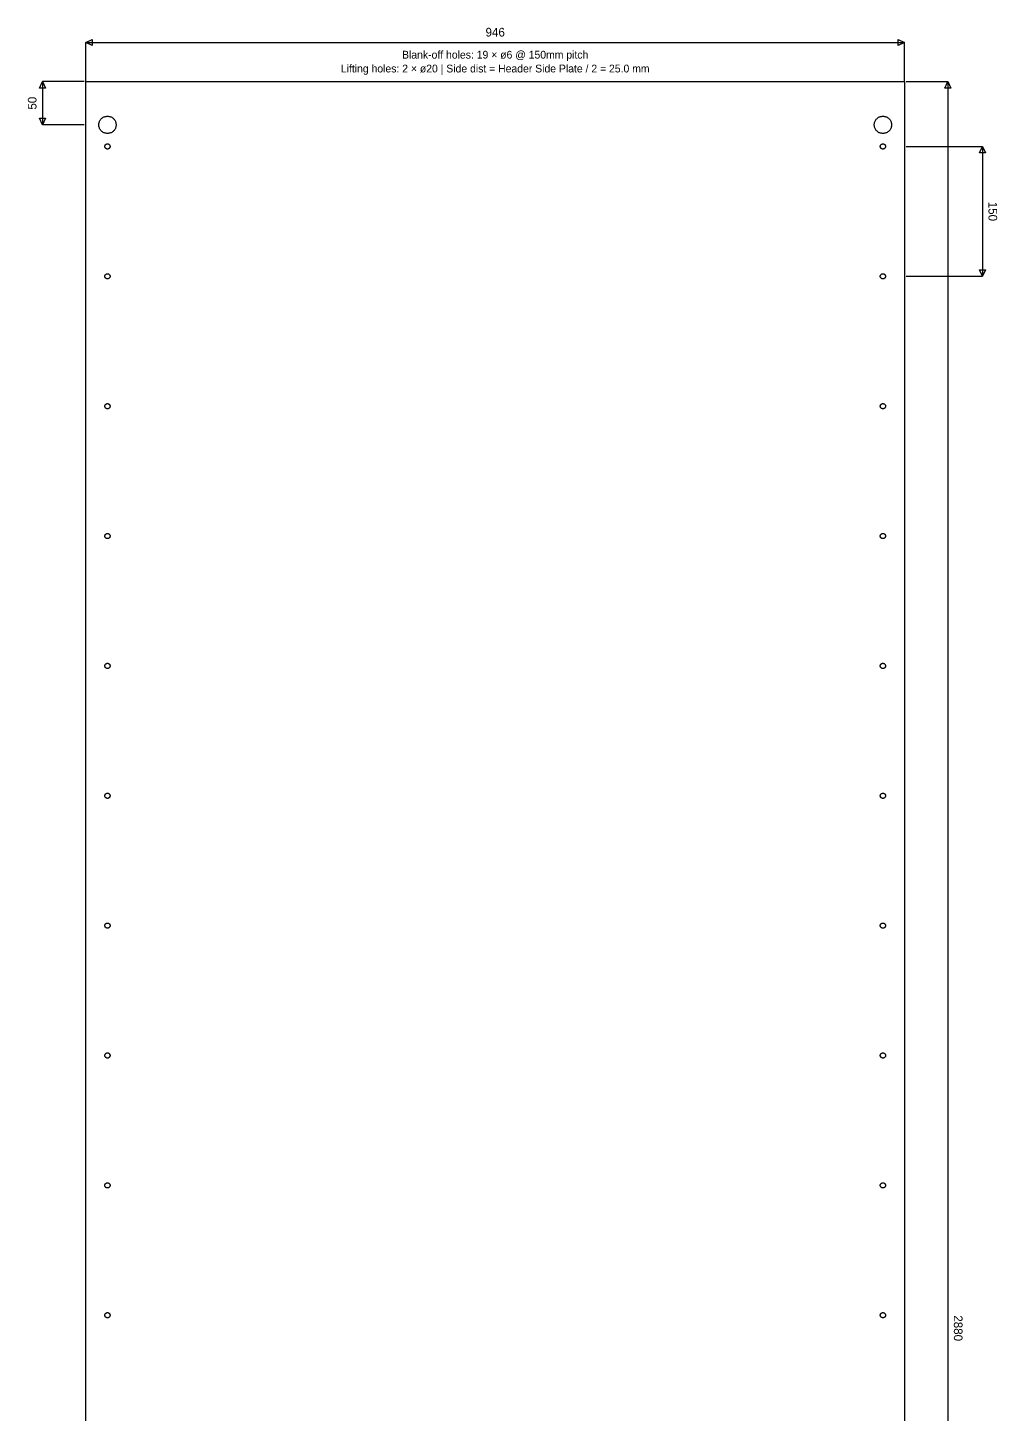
# Model space of a CAD drawing. Header units: millimetres. Extents: x 0 to 2027, y -1000001 to 3262.
# Drawn here: x 53 to 1173, y 1661 to 3262 of the extents above; entities that cross this region are included whole.
import ezdxf
from ezdxf.enums import TextEntityAlignment as Align

# ---------------------------------------------------------------- set-up
doc = ezdxf.new("R2010")
doc.units = ezdxf.units.MM
doc.layers.add('DRAWING', color=7, linetype='Continuous')
doc.layers.add('TEXT', color=7, linetype='Continuous')

msp = doc.modelspace()

# ---------------------------------------------------------------- linework, layer by layer
at = {"layer": 'DRAWING', "linetype": 'CONTINUOUS', "true_color": 0xff6a00}
for p, q in [((120, 3200), (120, 3245)), ((120, 3245), (1066, 3245)), ((1066, 3200), (1066, 3245)), ((118, 3200), (70, 3200)), ((70, 3200), (70, 3150)), ((1068, 3200), (1116, 3200)), ((1116, 3200), (1116, 320)), ((118, 3150), (70, 3150)), ((1068, 3125), (1156, 3125)), ((1156, 3125), (1156, 2975)), ((1068, 2975), (1156, 2975))]:
    msp.add_line(p, q, dxfattribs=at)
at = {"layer": 'DRAWING', "linetype": 'CONTINUOUS', "true_color": 0x111111}
for p, q in [((120, 3200), (1066, 3200)), ((120, 320), (120, 3200)), ((1066, 3200), (1066, 320))]:
    msp.add_line(p, q, dxfattribs=at)
at = {"layer": 'DRAWING', "linetype": 'CONTINUOUS', "true_color": 0xff6a00}
for points in [[(120, 3245), (127.5, 3248.4), (127.5, 3241.6)], [(1066, 3245), (1058.5, 3241.6), (1058.5, 3248.4)], [(70, 3200), (73.4, 3192.5), (66.6, 3192.5)], [(1116, 3200), (1119.4, 3192.5), (1112.6, 3192.5)], [(70, 3150), (66.6, 3157.5), (73.4, 3157.5)], [(1156, 3125), (1159.4, 3117.5), (1152.6, 3117.5)], [(1156, 2975), (1152.6, 2982.5), (1159.4, 2982.5)]]:
    msp.add_lwpolyline(points, close=True, dxfattribs=at)
at = {"layer": 'DRAWING', "linetype": 'CONTINUOUS', "true_color": 0x111111}
for points in [[(155, 3150), (155, 3149.1), (154.8, 3148.3), (154.7, 3147.4), (154.4, 3146.6), (154.1, 3145.8), (153.7, 3145), (153.2, 3144.3), (152.7, 3143.6), (152.1, 3142.9), (151.4, 3142.3), (150.7, 3141.8), (150, 3141.3), (149.2, 3140.9), (148.4, 3140.6), (147.6, 3140.3), (146.7, 3140.2), (145.9, 3140), (145, 3140), (144.1, 3140), (143.3, 3140.2), (142.4, 3140.3), (141.6, 3140.6), (140.8, 3140.9), (140, 3141.3), (139.3, 3141.8), (138.6, 3142.3), (137.9, 3142.9), (137.3, 3143.6), (136.8, 3144.3), (136.3, 3145), (135.9, 3145.8), (135.6, 3146.6), (135.3, 3147.4), (135.2, 3148.3), (135, 3149.1), (135, 3150), (135, 3150.9), (135.2, 3151.7), (135.3, 3152.6), (135.6, 3153.4), (135.9, 3154.2), (136.3, 3155), (136.8, 3155.7), (137.3, 3156.4), (137.9, 3157.1), (138.6, 3157.7), (139.3, 3158.2), (140, 3158.7), (140.8, 3159.1), (141.6, 3159.4), (142.4, 3159.7), (143.3, 3159.8), (144.1, 3160), (145, 3160), (145.9, 3160), (146.7, 3159.8), (147.6, 3159.7), (148.4, 3159.4), (149.2, 3159.1), (150, 3158.7), (150.7, 3158.2), (151.4, 3157.7), (152.1, 3157.1), (152.7, 3156.4), (153.2, 3155.7), (153.7, 3155), (154.1, 3154.2), (154.4, 3153.4), (154.7, 3152.6), (154.8, 3151.7), (155, 3150.9), (155, 3150)], [(1051, 3150), (1051, 3149.1), (1050.8, 3148.3), (1050.7, 3147.4), (1050.4, 3146.6), (1050.1, 3145.8), (1049.7, 3145), (1049.2, 3144.3), (1048.7, 3143.6), (1048.1, 3142.9), (1047.4, 3142.3), (1046.7, 3141.8), (1046, 3141.3), (1045.2, 3140.9), (1044.4, 3140.6), (1043.6, 3140.3), (1042.7, 3140.2), (1041.9, 3140), (1041, 3140), (1040.1, 3140), (1039.3, 3140.2), (1038.4, 3140.3), (1037.6, 3140.6), (1036.8, 3140.9), (1036, 3141.3), (1035.3, 3141.8), (1034.6, 3142.3), (1033.9, 3142.9), (1033.3, 3143.6), (1032.8, 3144.3), (1032.3, 3145), (1031.9, 3145.8), (1031.6, 3146.6), (1031.3, 3147.4), (1031.2, 3148.3), (1031, 3149.1), (1031, 3150), (1031, 3150.9), (1031.2, 3151.7), (1031.3, 3152.6), (1031.6, 3153.4), (1031.9, 3154.2), (1032.3, 3155), (1032.8, 3155.7), (1033.3, 3156.4), (1033.9, 3157.1), (1034.6, 3157.7), (1035.3, 3158.2), (1036, 3158.7), (1036.8, 3159.1), (1037.6, 3159.4), (1038.4, 3159.7), (1039.3, 3159.8), (1040.1, 3160), (1041, 3160), (1041.9, 3160), (1042.7, 3159.8), (1043.6, 3159.7), (1044.4, 3159.4), (1045.2, 3159.1), (1046, 3158.7), (1046.7, 3158.2), (1047.4, 3157.7), (1048.1, 3157.1), (1048.7, 3156.4), (1049.2, 3155.7), (1049.7, 3155), (1050.1, 3154.2), (1050.4, 3153.4), (1050.7, 3152.6), (1050.8, 3151.7), (1051, 3150.9), (1051, 3150)], [(148, 3125), (148, 3124.7), (148, 3124.5), (147.9, 3124.2), (147.8, 3124), (147.7, 3123.7), (147.6, 3123.5), (147.5, 3123.3), (147.3, 3123.1), (147.1, 3122.9), (146.9, 3122.7), (146.7, 3122.5), (146.5, 3122.4), (146.3, 3122.3), (146, 3122.2), (145.8, 3122.1), (145.5, 3122), (145.3, 3122), (145, 3122), (144.7, 3122), (144.5, 3122), (144.2, 3122.1), (144, 3122.2), (143.7, 3122.3), (143.5, 3122.4), (143.3, 3122.5), (143.1, 3122.7), (142.9, 3122.9), (142.7, 3123.1), (142.5, 3123.3), (142.4, 3123.5), (142.3, 3123.7), (142.2, 3124), (142.1, 3124.2), (142, 3124.5), (142, 3124.7), (142, 3125), (142, 3125.3), (142, 3125.5), (142.1, 3125.8), (142.2, 3126), (142.3, 3126.3), (142.4, 3126.5), (142.5, 3126.7), (142.7, 3126.9), (142.9, 3127.1), (143.1, 3127.3), (143.3, 3127.5), (143.5, 3127.6), (143.7, 3127.7), (144, 3127.8), (144.2, 3127.9), (144.5, 3128), (144.7, 3128), (145, 3128), (145.3, 3128), (145.5, 3128), (145.8, 3127.9), (146, 3127.8), (146.3, 3127.7), (146.5, 3127.6), (146.7, 3127.5), (146.9, 3127.3), (147.1, 3127.1), (147.3, 3126.9), (147.5, 3126.7), (147.6, 3126.5), (147.7, 3126.3), (147.8, 3126), (147.9, 3125.8), (148, 3125.5), (148, 3125.3), (148, 3125)], [(1044, 3125), (1044, 3124.7), (1044, 3124.5), (1043.9, 3124.2), (1043.8, 3124), (1043.7, 3123.7), (1043.6, 3123.5), (1043.5, 3123.3), (1043.3, 3123.1), (1043.1, 3122.9), (1042.9, 3122.7), (1042.7, 3122.5), (1042.5, 3122.4), (1042.3, 3122.3), (1042, 3122.2), (1041.8, 3122.1), (1041.5, 3122), (1041.3, 3122), (1041, 3122), (1040.7, 3122), (1040.5, 3122), (1040.2, 3122.1), (1040, 3122.2), (1039.7, 3122.3), (1039.5, 3122.4), (1039.3, 3122.5), (1039.1, 3122.7), (1038.9, 3122.9), (1038.7, 3123.1), (1038.5, 3123.3), (1038.4, 3123.5), (1038.3, 3123.7), (1038.2, 3124), (1038.1, 3124.2), (1038, 3124.5), (1038, 3124.7), (1038, 3125), (1038, 3125.3), (1038, 3125.5), (1038.1, 3125.8), (1038.2, 3126), (1038.3, 3126.3), (1038.4, 3126.5), (1038.5, 3126.7), (1038.7, 3126.9), (1038.9, 3127.1), (1039.1, 3127.3), (1039.3, 3127.5), (1039.5, 3127.6), (1039.7, 3127.7), (1040, 3127.8), (1040.2, 3127.9), (1040.5, 3128), (1040.7, 3128), (1041, 3128), (1041.3, 3128), (1041.5, 3128), (1041.8, 3127.9), (1042, 3127.8), (1042.3, 3127.7), (1042.5, 3127.6), (1042.7, 3127.5), (1042.9, 3127.3), (1043.1, 3127.1), (1043.3, 3126.9), (1043.5, 3126.7), (1043.6, 3126.5), (1043.7, 3126.3), (1043.8, 3126), (1043.9, 3125.8), (1044, 3125.5), (1044, 3125.3), (1044, 3125)], [(148, 2975), (148, 2974.7), (148, 2974.5), (147.9, 2974.2), (147.8, 2974), (147.7, 2973.7), (147.6, 2973.5), (147.5, 2973.3), (147.3, 2973.1), (147.1, 2972.9), (146.9, 2972.7), (146.7, 2972.5), (146.5, 2972.4), (146.3, 2972.3), (146, 2972.2), (145.8, 2972.1), (145.5, 2972), (145.3, 2972), (145, 2972), (144.7, 2972), (144.5, 2972), (144.2, 2972.1), (144, 2972.2), (143.7, 2972.3), (143.5, 2972.4), (143.3, 2972.5), (143.1, 2972.7), (142.9, 2972.9), (142.7, 2973.1), (142.5, 2973.3), (142.4, 2973.5), (142.3, 2973.7), (142.2, 2974), (142.1, 2974.2), (142, 2974.5), (142, 2974.7), (142, 2975), (142, 2975.3), (142, 2975.5), (142.1, 2975.8), (142.2, 2976), (142.3, 2976.3), (142.4, 2976.5), (142.5, 2976.7), (142.7, 2976.9), (142.9, 2977.1), (143.1, 2977.3), (143.3, 2977.5), (143.5, 2977.6), (143.7, 2977.7), (144, 2977.8), (144.2, 2977.9), (144.5, 2978), (144.7, 2978), (145, 2978), (145.3, 2978), (145.5, 2978), (145.8, 2977.9), (146, 2977.8), (146.3, 2977.7), (146.5, 2977.6), (146.7, 2977.5), (146.9, 2977.3), (147.1, 2977.1), (147.3, 2976.9), (147.5, 2976.7), (147.6, 2976.5), (147.7, 2976.3), (147.8, 2976), (147.9, 2975.8), (148, 2975.5), (148, 2975.3), (148, 2975)], [(1044, 2975), (1044, 2974.7), (1044, 2974.5), (1043.9, 2974.2), (1043.8, 2974), (1043.7, 2973.7), (1043.6, 2973.5), (1043.5, 2973.3), (1043.3, 2973.1), (1043.1, 2972.9), (1042.9, 2972.7), (1042.7, 2972.5), (1042.5, 2972.4), (1042.3, 2972.3), (1042, 2972.2), (1041.8, 2972.1), (1041.5, 2972), (1041.3, 2972), (1041, 2972), (1040.7, 2972), (1040.5, 2972), (1040.2, 2972.1), (1040, 2972.2), (1039.7, 2972.3), (1039.5, 2972.4), (1039.3, 2972.5), (1039.1, 2972.7), (1038.9, 2972.9), (1038.7, 2973.1), (1038.5, 2973.3), (1038.4, 2973.5), (1038.3, 2973.7), (1038.2, 2974), (1038.1, 2974.2), (1038, 2974.5), (1038, 2974.7), (1038, 2975), (1038, 2975.3), (1038, 2975.5), (1038.1, 2975.8), (1038.2, 2976), (1038.3, 2976.3), (1038.4, 2976.5), (1038.5, 2976.7), (1038.7, 2976.9), (1038.9, 2977.1), (1039.1, 2977.3), (1039.3, 2977.5), (1039.5, 2977.6), (1039.7, 2977.7), (1040, 2977.8), (1040.2, 2977.9), (1040.5, 2978), (1040.7, 2978), (1041, 2978), (1041.3, 2978), (1041.5, 2978), (1041.8, 2977.9), (1042, 2977.8), (1042.3, 2977.7), (1042.5, 2977.6), (1042.7, 2977.5), (1042.9, 2977.3), (1043.1, 2977.1), (1043.3, 2976.9), (1043.5, 2976.7), (1043.6, 2976.5), (1043.7, 2976.3), (1043.8, 2976), (1043.9, 2975.8), (1044, 2975.5), (1044, 2975.3), (1044, 2975)], [(148, 2825), (148, 2824.7), (148, 2824.5), (147.9, 2824.2), (147.8, 2824), (147.7, 2823.7), (147.6, 2823.5), (147.5, 2823.3), (147.3, 2823.1), (147.1, 2822.9), (146.9, 2822.7), (146.7, 2822.5), (146.5, 2822.4), (146.3, 2822.3), (146, 2822.2), (145.8, 2822.1), (145.5, 2822), (145.3, 2822), (145, 2822), (144.7, 2822), (144.5, 2822), (144.2, 2822.1), (144, 2822.2), (143.7, 2822.3), (143.5, 2822.4), (143.3, 2822.5), (143.1, 2822.7), (142.9, 2822.9), (142.7, 2823.1), (142.5, 2823.3), (142.4, 2823.5), (142.3, 2823.7), (142.2, 2824), (142.1, 2824.2), (142, 2824.5), (142, 2824.7), (142, 2825), (142, 2825.3), (142, 2825.5), (142.1, 2825.8), (142.2, 2826), (142.3, 2826.3), (142.4, 2826.5), (142.5, 2826.7), (142.7, 2826.9), (142.9, 2827.1), (143.1, 2827.3), (143.3, 2827.5), (143.5, 2827.6), (143.7, 2827.7), (144, 2827.8), (144.2, 2827.9), (144.5, 2828), (144.7, 2828), (145, 2828), (145.3, 2828), (145.5, 2828), (145.8, 2827.9), (146, 2827.8), (146.3, 2827.7), (146.5, 2827.6), (146.7, 2827.5), (146.9, 2827.3), (147.1, 2827.1), (147.3, 2826.9), (147.5, 2826.7), (147.6, 2826.5), (147.7, 2826.3), (147.8, 2826), (147.9, 2825.8), (148, 2825.5), (148, 2825.3), (148, 2825)], [(1044, 2825), (1044, 2824.7), (1044, 2824.5), (1043.9, 2824.2), (1043.8, 2824), (1043.7, 2823.7), (1043.6, 2823.5), (1043.5, 2823.3), (1043.3, 2823.1), (1043.1, 2822.9), (1042.9, 2822.7), (1042.7, 2822.5), (1042.5, 2822.4), (1042.3, 2822.3), (1042, 2822.2), (1041.8, 2822.1), (1041.5, 2822), (1041.3, 2822), (1041, 2822), (1040.7, 2822), (1040.5, 2822), (1040.2, 2822.1), (1040, 2822.2), (1039.7, 2822.3), (1039.5, 2822.4), (1039.3, 2822.5), (1039.1, 2822.7), (1038.9, 2822.9), (1038.7, 2823.1), (1038.5, 2823.3), (1038.4, 2823.5), (1038.3, 2823.7), (1038.2, 2824), (1038.1, 2824.2), (1038, 2824.5), (1038, 2824.7), (1038, 2825), (1038, 2825.3), (1038, 2825.5), (1038.1, 2825.8), (1038.2, 2826), (1038.3, 2826.3), (1038.4, 2826.5), (1038.5, 2826.7), (1038.7, 2826.9), (1038.9, 2827.1), (1039.1, 2827.3), (1039.3, 2827.5), (1039.5, 2827.6), (1039.7, 2827.7), (1040, 2827.8), (1040.2, 2827.9), (1040.5, 2828), (1040.7, 2828), (1041, 2828), (1041.3, 2828), (1041.5, 2828), (1041.8, 2827.9), (1042, 2827.8), (1042.3, 2827.7), (1042.5, 2827.6), (1042.7, 2827.5), (1042.9, 2827.3), (1043.1, 2827.1), (1043.3, 2826.9), (1043.5, 2826.7), (1043.6, 2826.5), (1043.7, 2826.3), (1043.8, 2826), (1043.9, 2825.8), (1044, 2825.5), (1044, 2825.3), (1044, 2825)], [(148, 2675), (148, 2674.7), (148, 2674.5), (147.9, 2674.2), (147.8, 2674), (147.7, 2673.7), (147.6, 2673.5), (147.5, 2673.3), (147.3, 2673.1), (147.1, 2672.9), (146.9, 2672.7), (146.7, 2672.5), (146.5, 2672.4), (146.3, 2672.3), (146, 2672.2), (145.8, 2672.1), (145.5, 2672), (145.3, 2672), (145, 2672), (144.7, 2672), (144.5, 2672), (144.2, 2672.1), (144, 2672.2), (143.7, 2672.3), (143.5, 2672.4), (143.3, 2672.5), (143.1, 2672.7), (142.9, 2672.9), (142.7, 2673.1), (142.5, 2673.3), (142.4, 2673.5), (142.3, 2673.7), (142.2, 2674), (142.1, 2674.2), (142, 2674.5), (142, 2674.7), (142, 2675), (142, 2675.3), (142, 2675.5), (142.1, 2675.8), (142.2, 2676), (142.3, 2676.3), (142.4, 2676.5), (142.5, 2676.7), (142.7, 2676.9), (142.9, 2677.1), (143.1, 2677.3), (143.3, 2677.5), (143.5, 2677.6), (143.7, 2677.7), (144, 2677.8), (144.2, 2677.9), (144.5, 2678), (144.7, 2678), (145, 2678), (145.3, 2678), (145.5, 2678), (145.8, 2677.9), (146, 2677.8), (146.3, 2677.7), (146.5, 2677.6), (146.7, 2677.5), (146.9, 2677.3), (147.1, 2677.1), (147.3, 2676.9), (147.5, 2676.7), (147.6, 2676.5), (147.7, 2676.3), (147.8, 2676), (147.9, 2675.8), (148, 2675.5), (148, 2675.3), (148, 2675)], [(1044, 2675), (1044, 2674.7), (1044, 2674.5), (1043.9, 2674.2), (1043.8, 2674), (1043.7, 2673.7), (1043.6, 2673.5), (1043.5, 2673.3), (1043.3, 2673.1), (1043.1, 2672.9), (1042.9, 2672.7), (1042.7, 2672.5), (1042.5, 2672.4), (1042.3, 2672.3), (1042, 2672.2), (1041.8, 2672.1), (1041.5, 2672), (1041.3, 2672), (1041, 2672), (1040.7, 2672), (1040.5, 2672), (1040.2, 2672.1), (1040, 2672.2), (1039.7, 2672.3), (1039.5, 2672.4), (1039.3, 2672.5), (1039.1, 2672.7), (1038.9, 2672.9), (1038.7, 2673.1), (1038.5, 2673.3), (1038.4, 2673.5), (1038.3, 2673.7), (1038.2, 2674), (1038.1, 2674.2), (1038, 2674.5), (1038, 2674.7), (1038, 2675), (1038, 2675.3), (1038, 2675.5), (1038.1, 2675.8), (1038.2, 2676), (1038.3, 2676.3), (1038.4, 2676.5), (1038.5, 2676.7), (1038.7, 2676.9), (1038.9, 2677.1), (1039.1, 2677.3), (1039.3, 2677.5), (1039.5, 2677.6), (1039.7, 2677.7), (1040, 2677.8), (1040.2, 2677.9), (1040.5, 2678), (1040.7, 2678), (1041, 2678), (1041.3, 2678), (1041.5, 2678), (1041.8, 2677.9), (1042, 2677.8), (1042.3, 2677.7), (1042.5, 2677.6), (1042.7, 2677.5), (1042.9, 2677.3), (1043.1, 2677.1), (1043.3, 2676.9), (1043.5, 2676.7), (1043.6, 2676.5), (1043.7, 2676.3), (1043.8, 2676), (1043.9, 2675.8), (1044, 2675.5), (1044, 2675.3), (1044, 2675)], [(148, 2525), (148, 2524.7), (148, 2524.5), (147.9, 2524.2), (147.8, 2524), (147.7, 2523.7), (147.6, 2523.5), (147.5, 2523.3), (147.3, 2523.1), (147.1, 2522.9), (146.9, 2522.7), (146.7, 2522.5), (146.5, 2522.4), (146.3, 2522.3), (146, 2522.2), (145.8, 2522.1), (145.5, 2522), (145.3, 2522), (145, 2522), (144.7, 2522), (144.5, 2522), (144.2, 2522.1), (144, 2522.2), (143.7, 2522.3), (143.5, 2522.4), (143.3, 2522.5), (143.1, 2522.7), (142.9, 2522.9), (142.7, 2523.1), (142.5, 2523.3), (142.4, 2523.5), (142.3, 2523.7), (142.2, 2524), (142.1, 2524.2), (142, 2524.5), (142, 2524.7), (142, 2525), (142, 2525.3), (142, 2525.5), (142.1, 2525.8), (142.2, 2526), (142.3, 2526.3), (142.4, 2526.5), (142.5, 2526.7), (142.7, 2526.9), (142.9, 2527.1), (143.1, 2527.3), (143.3, 2527.5), (143.5, 2527.6), (143.7, 2527.7), (144, 2527.8), (144.2, 2527.9), (144.5, 2528), (144.7, 2528), (145, 2528), (145.3, 2528), (145.5, 2528), (145.8, 2527.9), (146, 2527.8), (146.3, 2527.7), (146.5, 2527.6), (146.7, 2527.5), (146.9, 2527.3), (147.1, 2527.1), (147.3, 2526.9), (147.5, 2526.7), (147.6, 2526.5), (147.7, 2526.3), (147.8, 2526), (147.9, 2525.8), (148, 2525.5), (148, 2525.3), (148, 2525)], [(1044, 2525), (1044, 2524.7), (1044, 2524.5), (1043.9, 2524.2), (1043.8, 2524), (1043.7, 2523.7), (1043.6, 2523.5), (1043.5, 2523.3), (1043.3, 2523.1), (1043.1, 2522.9), (1042.9, 2522.7), (1042.7, 2522.5), (1042.5, 2522.4), (1042.3, 2522.3), (1042, 2522.2), (1041.8, 2522.1), (1041.5, 2522), (1041.3, 2522), (1041, 2522), (1040.7, 2522), (1040.5, 2522), (1040.2, 2522.1), (1040, 2522.2), (1039.7, 2522.3), (1039.5, 2522.4), (1039.3, 2522.5), (1039.1, 2522.7), (1038.9, 2522.9), (1038.7, 2523.1), (1038.5, 2523.3), (1038.4, 2523.5), (1038.3, 2523.7), (1038.2, 2524), (1038.1, 2524.2), (1038, 2524.5), (1038, 2524.7), (1038, 2525), (1038, 2525.3), (1038, 2525.5), (1038.1, 2525.8), (1038.2, 2526), (1038.3, 2526.3), (1038.4, 2526.5), (1038.5, 2526.7), (1038.7, 2526.9), (1038.9, 2527.1), (1039.1, 2527.3), (1039.3, 2527.5), (1039.5, 2527.6), (1039.7, 2527.7), (1040, 2527.8), (1040.2, 2527.9), (1040.5, 2528), (1040.7, 2528), (1041, 2528), (1041.3, 2528), (1041.5, 2528), (1041.8, 2527.9), (1042, 2527.8), (1042.3, 2527.7), (1042.5, 2527.6), (1042.7, 2527.5), (1042.9, 2527.3), (1043.1, 2527.1), (1043.3, 2526.9), (1043.5, 2526.7), (1043.6, 2526.5), (1043.7, 2526.3), (1043.8, 2526), (1043.9, 2525.8), (1044, 2525.5), (1044, 2525.3), (1044, 2525)], [(148, 2375), (148, 2374.7), (148, 2374.5), (147.9, 2374.2), (147.8, 2374), (147.7, 2373.7), (147.6, 2373.5), (147.5, 2373.3), (147.3, 2373.1), (147.1, 2372.9), (146.9, 2372.7), (146.7, 2372.5), (146.5, 2372.4), (146.3, 2372.3), (146, 2372.2), (145.8, 2372.1), (145.5, 2372), (145.3, 2372), (145, 2372), (144.7, 2372), (144.5, 2372), (144.2, 2372.1), (144, 2372.2), (143.7, 2372.3), (143.5, 2372.4), (143.3, 2372.5), (143.1, 2372.7), (142.9, 2372.9), (142.7, 2373.1), (142.5, 2373.3), (142.4, 2373.5), (142.3, 2373.7), (142.2, 2374), (142.1, 2374.2), (142, 2374.5), (142, 2374.7), (142, 2375), (142, 2375.3), (142, 2375.5), (142.1, 2375.8), (142.2, 2376), (142.3, 2376.3), (142.4, 2376.5), (142.5, 2376.7), (142.7, 2376.9), (142.9, 2377.1), (143.1, 2377.3), (143.3, 2377.5), (143.5, 2377.6), (143.7, 2377.7), (144, 2377.8), (144.2, 2377.9), (144.5, 2378), (144.7, 2378), (145, 2378), (145.3, 2378), (145.5, 2378), (145.8, 2377.9), (146, 2377.8), (146.3, 2377.7), (146.5, 2377.6), (146.7, 2377.5), (146.9, 2377.3), (147.1, 2377.1), (147.3, 2376.9), (147.5, 2376.7), (147.6, 2376.5), (147.7, 2376.3), (147.8, 2376), (147.9, 2375.8), (148, 2375.5), (148, 2375.3), (148, 2375)], [(1044, 2375), (1044, 2374.7), (1044, 2374.5), (1043.9, 2374.2), (1043.8, 2374), (1043.7, 2373.7), (1043.6, 2373.5), (1043.5, 2373.3), (1043.3, 2373.1), (1043.1, 2372.9), (1042.9, 2372.7), (1042.7, 2372.5), (1042.5, 2372.4), (1042.3, 2372.3), (1042, 2372.2), (1041.8, 2372.1), (1041.5, 2372), (1041.3, 2372), (1041, 2372), (1040.7, 2372), (1040.5, 2372), (1040.2, 2372.1), (1040, 2372.2), (1039.7, 2372.3), (1039.5, 2372.4), (1039.3, 2372.5), (1039.1, 2372.7), (1038.9, 2372.9), (1038.7, 2373.1), (1038.5, 2373.3), (1038.4, 2373.5), (1038.3, 2373.7), (1038.2, 2374), (1038.1, 2374.2), (1038, 2374.5), (1038, 2374.7), (1038, 2375), (1038, 2375.3), (1038, 2375.5), (1038.1, 2375.8), (1038.2, 2376), (1038.3, 2376.3), (1038.4, 2376.5), (1038.5, 2376.7), (1038.7, 2376.9), (1038.9, 2377.1), (1039.1, 2377.3), (1039.3, 2377.5), (1039.5, 2377.6), (1039.7, 2377.7), (1040, 2377.8), (1040.2, 2377.9), (1040.5, 2378), (1040.7, 2378), (1041, 2378), (1041.3, 2378), (1041.5, 2378), (1041.8, 2377.9), (1042, 2377.8), (1042.3, 2377.7), (1042.5, 2377.6), (1042.7, 2377.5), (1042.9, 2377.3), (1043.1, 2377.1), (1043.3, 2376.9), (1043.5, 2376.7), (1043.6, 2376.5), (1043.7, 2376.3), (1043.8, 2376), (1043.9, 2375.8), (1044, 2375.5), (1044, 2375.3), (1044, 2375)], [(148, 2225), (148, 2224.7), (148, 2224.5), (147.9, 2224.2), (147.8, 2224), (147.7, 2223.7), (147.6, 2223.5), (147.5, 2223.3), (147.3, 2223.1), (147.1, 2222.9), (146.9, 2222.7), (146.7, 2222.5), (146.5, 2222.4), (146.3, 2222.3), (146, 2222.2), (145.8, 2222.1), (145.5, 2222), (145.3, 2222), (145, 2222), (144.7, 2222), (144.5, 2222), (144.2, 2222.1), (144, 2222.2), (143.7, 2222.3), (143.5, 2222.4), (143.3, 2222.5), (143.1, 2222.7), (142.9, 2222.9), (142.7, 2223.1), (142.5, 2223.3), (142.4, 2223.5), (142.3, 2223.7), (142.2, 2224), (142.1, 2224.2), (142, 2224.5), (142, 2224.7), (142, 2225), (142, 2225.3), (142, 2225.5), (142.1, 2225.8), (142.2, 2226), (142.3, 2226.3), (142.4, 2226.5), (142.5, 2226.7), (142.7, 2226.9), (142.9, 2227.1), (143.1, 2227.3), (143.3, 2227.5), (143.5, 2227.6), (143.7, 2227.7), (144, 2227.8), (144.2, 2227.9), (144.5, 2228), (144.7, 2228), (145, 2228), (145.3, 2228), (145.5, 2228), (145.8, 2227.9), (146, 2227.8), (146.3, 2227.7), (146.5, 2227.6), (146.7, 2227.5), (146.9, 2227.3), (147.1, 2227.1), (147.3, 2226.9), (147.5, 2226.7), (147.6, 2226.5), (147.7, 2226.3), (147.8, 2226), (147.9, 2225.8), (148, 2225.5), (148, 2225.3), (148, 2225)], [(1044, 2225), (1044, 2224.7), (1044, 2224.5), (1043.9, 2224.2), (1043.8, 2224), (1043.7, 2223.7), (1043.6, 2223.5), (1043.5, 2223.3), (1043.3, 2223.1), (1043.1, 2222.9), (1042.9, 2222.7), (1042.7, 2222.5), (1042.5, 2222.4), (1042.3, 2222.3), (1042, 2222.2), (1041.8, 2222.1), (1041.5, 2222), (1041.3, 2222), (1041, 2222), (1040.7, 2222), (1040.5, 2222), (1040.2, 2222.1), (1040, 2222.2), (1039.7, 2222.3), (1039.5, 2222.4), (1039.3, 2222.5), (1039.1, 2222.7), (1038.9, 2222.9), (1038.7, 2223.1), (1038.5, 2223.3), (1038.4, 2223.5), (1038.3, 2223.7), (1038.2, 2224), (1038.1, 2224.2), (1038, 2224.5), (1038, 2224.7), (1038, 2225), (1038, 2225.3), (1038, 2225.5), (1038.1, 2225.8), (1038.2, 2226), (1038.3, 2226.3), (1038.4, 2226.5), (1038.5, 2226.7), (1038.7, 2226.9), (1038.9, 2227.1), (1039.1, 2227.3), (1039.3, 2227.5), (1039.5, 2227.6), (1039.7, 2227.7), (1040, 2227.8), (1040.2, 2227.9), (1040.5, 2228), (1040.7, 2228), (1041, 2228), (1041.3, 2228), (1041.5, 2228), (1041.8, 2227.9), (1042, 2227.8), (1042.3, 2227.7), (1042.5, 2227.6), (1042.7, 2227.5), (1042.9, 2227.3), (1043.1, 2227.1), (1043.3, 2226.9), (1043.5, 2226.7), (1043.6, 2226.5), (1043.7, 2226.3), (1043.8, 2226), (1043.9, 2225.8), (1044, 2225.5), (1044, 2225.3), (1044, 2225)], [(148, 2075), (148, 2074.7), (148, 2074.5), (147.9, 2074.2), (147.8, 2074), (147.7, 2073.7), (147.6, 2073.5), (147.5, 2073.3), (147.3, 2073.1), (147.1, 2072.9), (146.9, 2072.7), (146.7, 2072.5), (146.5, 2072.4), (146.3, 2072.3), (146, 2072.2), (145.8, 2072.1), (145.5, 2072), (145.3, 2072), (145, 2072), (144.7, 2072), (144.5, 2072), (144.2, 2072.1), (144, 2072.2), (143.7, 2072.3), (143.5, 2072.4), (143.3, 2072.5), (143.1, 2072.7), (142.9, 2072.9), (142.7, 2073.1), (142.5, 2073.3), (142.4, 2073.5), (142.3, 2073.7), (142.2, 2074), (142.1, 2074.2), (142, 2074.5), (142, 2074.7), (142, 2075), (142, 2075.3), (142, 2075.5), (142.1, 2075.8), (142.2, 2076), (142.3, 2076.3), (142.4, 2076.5), (142.5, 2076.7), (142.7, 2076.9), (142.9, 2077.1), (143.1, 2077.3), (143.3, 2077.5), (143.5, 2077.6), (143.7, 2077.7), (144, 2077.8), (144.2, 2077.9), (144.5, 2078), (144.7, 2078), (145, 2078), (145.3, 2078), (145.5, 2078), (145.8, 2077.9), (146, 2077.8), (146.3, 2077.7), (146.5, 2077.6), (146.7, 2077.5), (146.9, 2077.3), (147.1, 2077.1), (147.3, 2076.9), (147.5, 2076.7), (147.6, 2076.5), (147.7, 2076.3), (147.8, 2076), (147.9, 2075.8), (148, 2075.5), (148, 2075.3), (148, 2075)], [(1044, 2075), (1044, 2074.7), (1044, 2074.5), (1043.9, 2074.2), (1043.8, 2074), (1043.7, 2073.7), (1043.6, 2073.5), (1043.5, 2073.3), (1043.3, 2073.1), (1043.1, 2072.9), (1042.9, 2072.7), (1042.7, 2072.5), (1042.5, 2072.4), (1042.3, 2072.3), (1042, 2072.2), (1041.8, 2072.1), (1041.5, 2072), (1041.3, 2072), (1041, 2072), (1040.7, 2072), (1040.5, 2072), (1040.2, 2072.1), (1040, 2072.2), (1039.7, 2072.3), (1039.5, 2072.4), (1039.3, 2072.5), (1039.1, 2072.7), (1038.9, 2072.9), (1038.7, 2073.1), (1038.5, 2073.3), (1038.4, 2073.5), (1038.3, 2073.7), (1038.2, 2074), (1038.1, 2074.2), (1038, 2074.5), (1038, 2074.7), (1038, 2075), (1038, 2075.3), (1038, 2075.5), (1038.1, 2075.8), (1038.2, 2076), (1038.3, 2076.3), (1038.4, 2076.5), (1038.5, 2076.7), (1038.7, 2076.9), (1038.9, 2077.1), (1039.1, 2077.3), (1039.3, 2077.5), (1039.5, 2077.6), (1039.7, 2077.7), (1040, 2077.8), (1040.2, 2077.9), (1040.5, 2078), (1040.7, 2078), (1041, 2078), (1041.3, 2078), (1041.5, 2078), (1041.8, 2077.9), (1042, 2077.8), (1042.3, 2077.7), (1042.5, 2077.6), (1042.7, 2077.5), (1042.9, 2077.3), (1043.1, 2077.1), (1043.3, 2076.9), (1043.5, 2076.7), (1043.6, 2076.5), (1043.7, 2076.3), (1043.8, 2076), (1043.9, 2075.8), (1044, 2075.5), (1044, 2075.3), (1044, 2075)], [(148, 1925), (148, 1924.7), (148, 1924.5), (147.9, 1924.2), (147.8, 1924), (147.7, 1923.7), (147.6, 1923.5), (147.5, 1923.3), (147.3, 1923.1), (147.1, 1922.9), (146.9, 1922.7), (146.7, 1922.5), (146.5, 1922.4), (146.3, 1922.3), (146, 1922.2), (145.8, 1922.1), (145.5, 1922), (145.3, 1922), (145, 1922), (144.7, 1922), (144.5, 1922), (144.2, 1922.1), (144, 1922.2), (143.7, 1922.3), (143.5, 1922.4), (143.3, 1922.5), (143.1, 1922.7), (142.9, 1922.9), (142.7, 1923.1), (142.5, 1923.3), (142.4, 1923.5), (142.3, 1923.7), (142.2, 1924), (142.1, 1924.2), (142, 1924.5), (142, 1924.7), (142, 1925), (142, 1925.3), (142, 1925.5), (142.1, 1925.8), (142.2, 1926), (142.3, 1926.3), (142.4, 1926.5), (142.5, 1926.7), (142.7, 1926.9), (142.9, 1927.1), (143.1, 1927.3), (143.3, 1927.5), (143.5, 1927.6), (143.7, 1927.7), (144, 1927.8), (144.2, 1927.9), (144.5, 1928), (144.7, 1928), (145, 1928), (145.3, 1928), (145.5, 1928), (145.8, 1927.9), (146, 1927.8), (146.3, 1927.7), (146.5, 1927.6), (146.7, 1927.5), (146.9, 1927.3), (147.1, 1927.1), (147.3, 1926.9), (147.5, 1926.7), (147.6, 1926.5), (147.7, 1926.3), (147.8, 1926), (147.9, 1925.8), (148, 1925.5), (148, 1925.3), (148, 1925)], [(1044, 1925), (1044, 1924.7), (1044, 1924.5), (1043.9, 1924.2), (1043.8, 1924), (1043.7, 1923.7), (1043.6, 1923.5), (1043.5, 1923.3), (1043.3, 1923.1), (1043.1, 1922.9), (1042.9, 1922.7), (1042.7, 1922.5), (1042.5, 1922.4), (1042.3, 1922.3), (1042, 1922.2), (1041.8, 1922.1), (1041.5, 1922), (1041.3, 1922), (1041, 1922), (1040.7, 1922), (1040.5, 1922), (1040.2, 1922.1), (1040, 1922.2), (1039.7, 1922.3), (1039.5, 1922.4), (1039.3, 1922.5), (1039.1, 1922.7), (1038.9, 1922.9), (1038.7, 1923.1), (1038.5, 1923.3), (1038.4, 1923.5), (1038.3, 1923.7), (1038.2, 1924), (1038.1, 1924.2), (1038, 1924.5), (1038, 1924.7), (1038, 1925), (1038, 1925.3), (1038, 1925.5), (1038.1, 1925.8), (1038.2, 1926), (1038.3, 1926.3), (1038.4, 1926.5), (1038.5, 1926.7), (1038.7, 1926.9), (1038.9, 1927.1), (1039.1, 1927.3), (1039.3, 1927.5), (1039.5, 1927.6), (1039.7, 1927.7), (1040, 1927.8), (1040.2, 1927.9), (1040.5, 1928), (1040.7, 1928), (1041, 1928), (1041.3, 1928), (1041.5, 1928), (1041.8, 1927.9), (1042, 1927.8), (1042.3, 1927.7), (1042.5, 1927.6), (1042.7, 1927.5), (1042.9, 1927.3), (1043.1, 1927.1), (1043.3, 1926.9), (1043.5, 1926.7), (1043.6, 1926.5), (1043.7, 1926.3), (1043.8, 1926), (1043.9, 1925.8), (1044, 1925.5), (1044, 1925.3), (1044, 1925)], [(148, 1775), (148, 1774.7), (148, 1774.5), (147.9, 1774.2), (147.8, 1774), (147.7, 1773.7), (147.6, 1773.5), (147.5, 1773.3), (147.3, 1773.1), (147.1, 1772.9), (146.9, 1772.7), (146.7, 1772.5), (146.5, 1772.4), (146.3, 1772.3), (146, 1772.2), (145.8, 1772.1), (145.5, 1772), (145.3, 1772), (145, 1772), (144.7, 1772), (144.5, 1772), (144.2, 1772.1), (144, 1772.2), (143.7, 1772.3), (143.5, 1772.4), (143.3, 1772.5), (143.1, 1772.7), (142.9, 1772.9), (142.7, 1773.1), (142.5, 1773.3), (142.4, 1773.5), (142.3, 1773.7), (142.2, 1774), (142.1, 1774.2), (142, 1774.5), (142, 1774.7), (142, 1775), (142, 1775.3), (142, 1775.5), (142.1, 1775.8), (142.2, 1776), (142.3, 1776.3), (142.4, 1776.5), (142.5, 1776.7), (142.7, 1776.9), (142.9, 1777.1), (143.1, 1777.3), (143.3, 1777.5), (143.5, 1777.6), (143.7, 1777.7), (144, 1777.8), (144.2, 1777.9), (144.5, 1778), (144.7, 1778), (145, 1778), (145.3, 1778), (145.5, 1778), (145.8, 1777.9), (146, 1777.8), (146.3, 1777.7), (146.5, 1777.6), (146.7, 1777.5), (146.9, 1777.3), (147.1, 1777.1), (147.3, 1776.9), (147.5, 1776.7), (147.6, 1776.5), (147.7, 1776.3), (147.8, 1776), (147.9, 1775.8), (148, 1775.5), (148, 1775.3), (148, 1775)], [(1044, 1775), (1044, 1774.7), (1044, 1774.5), (1043.9, 1774.2), (1043.8, 1774), (1043.7, 1773.7), (1043.6, 1773.5), (1043.5, 1773.3), (1043.3, 1773.1), (1043.1, 1772.9), (1042.9, 1772.7), (1042.7, 1772.5), (1042.5, 1772.4), (1042.3, 1772.3), (1042, 1772.2), (1041.8, 1772.1), (1041.5, 1772), (1041.3, 1772), (1041, 1772), (1040.7, 1772), (1040.5, 1772), (1040.2, 1772.1), (1040, 1772.2), (1039.7, 1772.3), (1039.5, 1772.4), (1039.3, 1772.5), (1039.1, 1772.7), (1038.9, 1772.9), (1038.7, 1773.1), (1038.5, 1773.3), (1038.4, 1773.5), (1038.3, 1773.7), (1038.2, 1774), (1038.1, 1774.2), (1038, 1774.5), (1038, 1774.7), (1038, 1775), (1038, 1775.3), (1038, 1775.5), (1038.1, 1775.8), (1038.2, 1776), (1038.3, 1776.3), (1038.4, 1776.5), (1038.5, 1776.7), (1038.7, 1776.9), (1038.9, 1777.1), (1039.1, 1777.3), (1039.3, 1777.5), (1039.5, 1777.6), (1039.7, 1777.7), (1040, 1777.8), (1040.2, 1777.9), (1040.5, 1778), (1040.7, 1778), (1041, 1778), (1041.3, 1778), (1041.5, 1778), (1041.8, 1777.9), (1042, 1777.8), (1042.3, 1777.7), (1042.5, 1777.6), (1042.7, 1777.5), (1042.9, 1777.3), (1043.1, 1777.1), (1043.3, 1776.9), (1043.5, 1776.7), (1043.6, 1776.5), (1043.7, 1776.3), (1043.8, 1776), (1043.9, 1775.8), (1044, 1775.5), (1044, 1775.3), (1044, 1775)]]:
    msp.add_lwpolyline(points, close=True, dxfattribs=at)

# ---------------------------------------------------------------- texts
at = {"layer": 'TEXT', "true_color": 0xff6a00}
for s, height, p in [('946', 10, (593, 3257)), ('Blank-off holes: 19 × ø6 @ 150mm pitch', 9, (593, 3231)), ('Lifting holes: 2 × ø20 | Side dist = Header Side Plate / 2 = 25.0 mm', 9, (593, 3215))]:
    msp.add_text(s, height=height, dxfattribs=at).set_placement(p, align=Align.MIDDLE_CENTER)
for s, rotation, p in [('50', 90, (58, 3175)), ('150', -90, (1168, 3050)), ('2880', -90, (1128, 1760))]:
    msp.add_text(s, height=10, rotation=rotation, dxfattribs=at).set_placement(p, align=Align.MIDDLE_CENTER)

doc.saveas('drawing.dxf')
